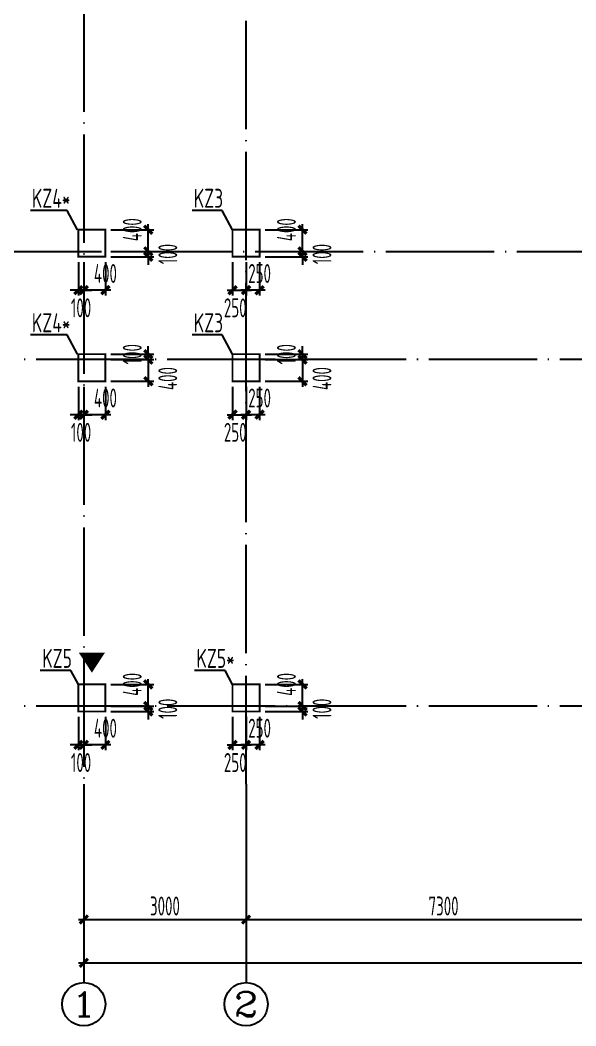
# Model space of a CAD drawing. Extents: x -472319 to -112444, y -516749 to -5704.
# Drawn here: x -418415 to -408142, y -297311 to -278731 of the extents above; entities that cross this region are included whole.
import ezdxf
from ezdxf.enums import TextEntityAlignment as Align

# ---------------------------------------------------------------- set-up
doc = ezdxf.new("R2010")
doc.units = 0
doc.header["$LTSCALE"] = 100
doc.header["$MEASUREMENT"] = 0
doc.linetypes.add('CENTER', pattern=[2, 1.25, -0.25, 0.25, -0.25])
doc.linetypes.add('DOTE', pattern=[2.42, 2, -0.2, 0.02, -0.2])
for name, color, linetype in [('AXIS', 3, 'Continuous'), ('AXIS_TEXT', 7, 'Continuous'), ('DOTE', 1, 'CENTER'), ('TEXT', 7, 'Continuous'), ('填充', 8, 'Continuous'), ('审核修改', 6, 'Continuous'), ('柱', 2, 'Continuous')]:
    doc.layers.add(name, color=color, linetype=linetype)
doc.styles.add('_TCH_AXIS', font='COMPLEX', dxfattribs={"bigfont": 'GBCBIG'})
doc.styles.add('COMPLEX', font='COMPLEX')
doc.styles.add('HZ', font='tssdeng.shx', dxfattribs={"width": 0.6, "height": 350, "bigfont": 'a.shx'})
doc.styles.add('TSSD_Dimension', font='Tssdeng.shx', dxfattribs={"width": 0.7, "bigfont": 'hztxt.shx'})
doc.dimstyles.new('DIMN', dxfattribs={"dimtxt": 350, "dimasz": 150, "dimexe": 100, "dimexo": 100, "dimgap": 75, "dimtad": 1, "dimdec": 0, "dimzin": 0, "dimdsep": 46, "dimtxsty": 'HZ', "dimblk": 'ARCHTICK', "dimcen": 0.09, "dimdle": 100, "dimclrd": 3, "dimclre": 3, "dimclrt": 7, "dimazin": 2, "dimtfac": 1, "dimtdec": 0, "dimtmove": 2, "dimatfit": 3, "dimldrblk": 'ARCHTICK', "dimfxl": 1, "dimtolj": 1, "dimtzin": 0, "dimarcsym": 0})

# ---------------------------------------------------------------- blocks, each defined once
blk = doc.blocks.new('_ArchTick')
at = {"color": 0, "linetype": 'ByBlock', "const_width": 0.4}
blk.add_lwpolyline([(-0.5, -0.5), (0.5, 0.5)], dxfattribs=at)
blk = doc.blocks.new('*D363')
at = {"layer": 'AXIS', "color": 3, "lineweight": -2, "transparency": 16777216}
for p, q in [((-417238, -292947), (-417238, -295447)), ((-414238, -292947), (-414238, -295447)), ((-417338, -295347), (-414138, -295347))]:
    blk.add_line(p, q, dxfattribs=at)
at = {"layer": 'Defpoints', "color": 0, "transparency": 16777216}
for p in [(-417238, -292847), (-414238, -292847), (-414238, -295347)]:
    blk.add_point(p, dxfattribs=at)
at = {"layer": 'AXIS', "color": 3, "lineweight": -2, "transparency": 16777216, "xscale": 150, "yscale": 150, "zscale": 150, "rotation": 180}
blk.add_blockref('_ArchTick', (-417238, -295347), dxfattribs=at)
at = {"layer": 'AXIS', "color": 3, "lineweight": -2, "transparency": 16777216, "xscale": 150, "yscale": 150, "zscale": 150}
blk.add_blockref('_ArchTick', (-414238, -295347), dxfattribs=at)
at = {"layer": 'AXIS', "color": 7, "transparency": 16777216, "insert": (-415738, -295097), "char_height": 350, "attachment_point": 5, "style": 'HZ'}
blk.add_mtext('\\A1;3000', dxfattribs=at)
blk = doc.blocks.new('*D364')
at = {"layer": 'AXIS', "color": 3, "lineweight": -2, "transparency": 16777216}
for p, q in [((-414238, -292947), (-414238, -295447)), ((-406938, -292947), (-406938, -295447)), ((-414338, -295347), (-406838, -295347))]:
    blk.add_line(p, q, dxfattribs=at)
at = {"layer": 'Defpoints', "color": 0, "transparency": 16777216}
for p in [(-414238, -292847), (-406938, -292847), (-406938, -295347)]:
    blk.add_point(p, dxfattribs=at)
at = {"layer": 'AXIS', "color": 3, "lineweight": -2, "transparency": 16777216, "xscale": 150, "yscale": 150, "zscale": 150, "rotation": 180}
blk.add_blockref('_ArchTick', (-414238, -295347), dxfattribs=at)
at = {"layer": 'AXIS', "color": 3, "lineweight": -2, "transparency": 16777216, "xscale": 150, "yscale": 150, "zscale": 150}
blk.add_blockref('_ArchTick', (-406938, -295347), dxfattribs=at)
at = {"layer": 'AXIS', "color": 7, "transparency": 16777216, "insert": (-410588, -295097), "char_height": 350, "attachment_point": 5, "style": 'HZ'}
blk.add_mtext('\\A1;7300', dxfattribs=at)
blk = doc.blocks.new('*D372')
at = {"layer": 'AXIS', "color": 3, "lineweight": -2, "transparency": 16777216}
for p, q in [((-417238, -292947), (-417238, -296247)), ((-357438, -292947), (-357438, -296247)), ((-417338, -296147), (-357338, -296147))]:
    blk.add_line(p, q, dxfattribs=at)
at = {"layer": 'Defpoints', "color": 0, "transparency": 16777216}
for p in [(-417238, -292847), (-357438, -292847), (-357438, -296147)]:
    blk.add_point(p, dxfattribs=at)
at = {"layer": 'AXIS', "color": 3, "lineweight": -2, "transparency": 16777216, "xscale": 150, "yscale": 150, "zscale": 150, "rotation": 180}
blk.add_blockref('_ArchTick', (-417238, -296147), dxfattribs=at)
at = {"layer": 'AXIS', "color": 3, "lineweight": -2, "transparency": 16777216, "xscale": 150, "yscale": 150, "zscale": 150}
blk.add_blockref('_ArchTick', (-357438, -296147), dxfattribs=at)
at = {"layer": 'AXIS', "color": 7, "transparency": 16777216, "insert": (-387338, -295897), "char_height": 350, "attachment_point": 5, "style": 'HZ'}
blk.add_mtext('\\A1;59800', dxfattribs=at)
blk = doc.blocks.new('_AXISO')
blk.add_circle((0, 0), 0.5)
at = {"layer": 'AXIS_TEXT', "style": 'COMPLEX', "width": 1.041667}
blk.add_attdef('A', text='', height=0.56, dxfattribs=at).set_placement((-0.25, -0.28), (0.25, -0.28), align=Align.FIT)
blk = doc.blocks.new('*D374')
at = {"layer": 'Defpoints', "color": 0, "transparency": 16777216}
for p in [(-416838, -291403), (-416838, -291503), (-416045, -291503)]:
    blk.add_point(p, dxfattribs=at)
at = {"layer": '填充', "color": 3, "lineweight": -2, "transparency": 16777216}
for p, q in [((-416045, -291403), (-416045, -291253)), ((-416738, -291403), (-415945, -291403)), ((-416738, -291503), (-415945, -291503)), ((-416045, -291403), (-416045, -291503)), ((-416045, -291503), (-416045, -291653))]:
    blk.add_line(p, q, dxfattribs=at)
at = {"layer": '填充', "color": 3, "lineweight": -2, "transparency": 16777216, "xscale": 150, "yscale": 150, "zscale": 150}
for p, rotation in [((-416045, -291403), 270), ((-416045, -291503), 90)]:
    blk.add_blockref('_ArchTick', p, dxfattribs=dict(at, rotation=rotation))
at = {"layer": '填充', "color": 7, "transparency": 16777216, "insert": (-415685, -291453), "char_height": 350, "attachment_point": 5, "rotation": 90, "style": 'HZ'}
blk.add_mtext('\\A1;100', dxfattribs=at)
blk = doc.blocks.new('*D375')
at = {"layer": 'Defpoints', "color": 0, "transparency": 16777216}
for p in [(-416838, -291003), (-416045, -291003), (-416838, -291403)]:
    blk.add_point(p, dxfattribs=at)
at = {"layer": '填充', "color": 3, "lineweight": -2, "transparency": 16777216}
for p, q in [((-416045, -291503), (-416045, -290903)), ((-416738, -291003), (-415945, -291003)), ((-416738, -291403), (-415945, -291403))]:
    blk.add_line(p, q, dxfattribs=at)
at = {"layer": '填充', "color": 3, "lineweight": -2, "transparency": 16777216, "xscale": 150, "yscale": 150, "zscale": 150}
for p, rotation in [((-416045, -291003), 90), ((-416045, -291403), 270)]:
    blk.add_blockref('_ArchTick', p, dxfattribs=dict(at, rotation=rotation))
at = {"layer": '填充', "color": 7, "transparency": 16777216, "insert": (-416342, -291003), "char_height": 350, "attachment_point": 5, "rotation": 90, "style": 'HZ'}
blk.add_mtext('\\A1;400', dxfattribs=at)
blk = doc.blocks.new('*D376')
at = {"layer": 'Defpoints', "color": 0, "transparency": 16777216}
for p in [(-417338, -291503), (-417238, -291503), (-417238, -292120)]:
    blk.add_point(p, dxfattribs=at)
at = {"layer": '填充', "color": 3, "lineweight": -2, "transparency": 16777216}
for p, q in [((-417338, -291603), (-417338, -292220)), ((-417238, -291603), (-417238, -292220)), ((-417338, -292120), (-417488, -292120)), ((-417338, -292120), (-417238, -292120)), ((-417238, -292120), (-417088, -292120))]:
    blk.add_line(p, q, dxfattribs=at)
at = {"layer": '填充', "color": 3, "lineweight": -2, "transparency": 16777216, "xscale": 150, "yscale": 150, "zscale": 150}
blk.add_blockref('_ArchTick', (-417338, -292120), dxfattribs=at)
at = {"layer": '填充', "color": 3, "lineweight": -2, "transparency": 16777216, "xscale": 150, "yscale": 150, "zscale": 150, "rotation": 180}
blk.add_blockref('_ArchTick', (-417238, -292120), dxfattribs=at)
at = {"layer": '填充', "color": 7, "transparency": 16777216, "insert": (-417288, -292446), "char_height": 350, "attachment_point": 5, "style": 'HZ'}
blk.add_mtext('\\A1;100', dxfattribs=at)
blk = doc.blocks.new('*D377')
at = {"layer": 'Defpoints', "color": 0, "transparency": 16777216}
for p in [(-417238, -291503), (-416838, -291503), (-417238, -292120)]:
    blk.add_point(p, dxfattribs=at)
at = {"layer": '填充', "color": 3, "lineweight": -2, "transparency": 16777216}
for p, q in [((-417238, -291603), (-417238, -292220)), ((-416838, -291603), (-416838, -292220)), ((-416738, -292120), (-417338, -292120))]:
    blk.add_line(p, q, dxfattribs=at)
at = {"layer": '填充', "color": 3, "lineweight": -2, "transparency": 16777216, "xscale": 150, "yscale": 150, "zscale": 150, "rotation": 180}
blk.add_blockref('_ArchTick', (-417238, -292120), dxfattribs=at)
at = {"layer": '填充', "color": 3, "lineweight": -2, "transparency": 16777216, "xscale": 150, "yscale": 150, "zscale": 150}
blk.add_blockref('_ArchTick', (-416838, -292120), dxfattribs=at)
at = {"layer": '填充', "color": 7, "transparency": 16777216, "insert": (-416838, -291812), "char_height": 350, "attachment_point": 5, "style": 'HZ'}
blk.add_mtext('\\A1;400', dxfattribs=at)
blk = doc.blocks.new('*D378')
at = {"layer": 'Defpoints', "color": 0, "transparency": 16777216}
for p in [(-413988, -291403), (-413988, -291503), (-413195, -291503)]:
    blk.add_point(p, dxfattribs=at)
at = {"layer": '填充', "color": 3, "lineweight": -2, "transparency": 16777216}
for p, q in [((-413195, -291403), (-413195, -291253)), ((-413888, -291403), (-413095, -291403)), ((-413888, -291503), (-413095, -291503)), ((-413195, -291403), (-413195, -291503)), ((-413195, -291503), (-413195, -291653))]:
    blk.add_line(p, q, dxfattribs=at)
at = {"layer": '填充', "color": 3, "lineweight": -2, "transparency": 16777216, "xscale": 150, "yscale": 150, "zscale": 150}
for p, rotation in [((-413195, -291403), 270), ((-413195, -291503), 90)]:
    blk.add_blockref('_ArchTick', p, dxfattribs=dict(at, rotation=rotation))
at = {"layer": '填充', "color": 7, "transparency": 16777216, "insert": (-412835, -291453), "char_height": 350, "attachment_point": 5, "rotation": 90, "style": 'HZ'}
blk.add_mtext('\\A1;100', dxfattribs=at)
blk = doc.blocks.new('*D379')
at = {"layer": 'Defpoints', "color": 0, "transparency": 16777216}
for p in [(-413988, -291003), (-413195, -291003), (-413988, -291403)]:
    blk.add_point(p, dxfattribs=at)
at = {"layer": '填充', "color": 3, "lineweight": -2, "transparency": 16777216}
for p, q in [((-413195, -291503), (-413195, -290903)), ((-413888, -291003), (-413095, -291003)), ((-413888, -291403), (-413095, -291403))]:
    blk.add_line(p, q, dxfattribs=at)
at = {"layer": '填充', "color": 3, "lineweight": -2, "transparency": 16777216, "xscale": 150, "yscale": 150, "zscale": 150}
for p, rotation in [((-413195, -291003), 90), ((-413195, -291403), 270)]:
    blk.add_blockref('_ArchTick', p, dxfattribs=dict(at, rotation=rotation))
at = {"layer": '填充', "color": 7, "transparency": 16777216, "insert": (-413492, -291003), "char_height": 350, "attachment_point": 5, "rotation": 90, "style": 'HZ'}
blk.add_mtext('\\A1;400', dxfattribs=at)
blk = doc.blocks.new('*D380')
at = {"layer": 'Defpoints', "color": 0, "transparency": 16777216}
for p in [(-414488, -291503), (-414238, -291503), (-414238, -292120)]:
    blk.add_point(p, dxfattribs=at)
at = {"layer": '填充', "color": 3, "lineweight": -2, "transparency": 16777216}
for p, q in [((-414488, -291603), (-414488, -292220)), ((-414238, -291603), (-414238, -292220)), ((-414588, -292120), (-414138, -292120))]:
    blk.add_line(p, q, dxfattribs=at)
at = {"layer": '填充', "color": 3, "lineweight": -2, "transparency": 16777216, "xscale": 150, "yscale": 150, "zscale": 150, "rotation": 180}
blk.add_blockref('_ArchTick', (-414488, -292120), dxfattribs=at)
at = {"layer": '填充', "color": 3, "lineweight": -2, "transparency": 16777216, "xscale": 150, "yscale": 150, "zscale": 150}
blk.add_blockref('_ArchTick', (-414238, -292120), dxfattribs=at)
at = {"layer": '填充', "color": 7, "transparency": 16777216, "insert": (-414438, -292446), "char_height": 350, "attachment_point": 5, "style": 'HZ'}
blk.add_mtext('\\A1;250', dxfattribs=at)
blk = doc.blocks.new('*D381')
at = {"layer": 'Defpoints', "color": 0, "transparency": 16777216}
for p in [(-414238, -291503), (-413988, -291503), (-414238, -292120)]:
    blk.add_point(p, dxfattribs=at)
at = {"layer": '填充', "color": 3, "lineweight": -2, "transparency": 16777216}
for p, q in [((-414238, -291603), (-414238, -292220)), ((-413988, -291603), (-413988, -292220)), ((-413888, -292120), (-414338, -292120))]:
    blk.add_line(p, q, dxfattribs=at)
at = {"layer": '填充', "color": 3, "lineweight": -2, "transparency": 16777216, "xscale": 150, "yscale": 150, "zscale": 150, "rotation": 180}
blk.add_blockref('_ArchTick', (-414238, -292120), dxfattribs=at)
at = {"layer": '填充', "color": 3, "lineweight": -2, "transparency": 16777216, "xscale": 150, "yscale": 150, "zscale": 150}
blk.add_blockref('_ArchTick', (-413988, -292120), dxfattribs=at)
at = {"layer": '填充', "color": 7, "transparency": 16777216, "insert": (-413988, -291812), "char_height": 350, "attachment_point": 5, "style": 'HZ'}
blk.add_mtext('\\A1;250', dxfattribs=at)
blk = doc.blocks.new('*D414')
at = {"layer": 'Defpoints', "color": 0, "transparency": 16777216}
for p in [(-416838, -283003), (-416838, -283103), (-416045, -283103)]:
    blk.add_point(p, dxfattribs=at)
at = {"layer": '填充', "color": 3, "lineweight": -2, "transparency": 16777216}
for p, q in [((-416045, -283003), (-416045, -282853)), ((-416738, -283003), (-415945, -283003)), ((-416738, -283103), (-415945, -283103)), ((-416045, -283003), (-416045, -283103)), ((-416045, -283103), (-416045, -283253))]:
    blk.add_line(p, q, dxfattribs=at)
at = {"layer": '填充', "color": 3, "lineweight": -2, "transparency": 16777216, "xscale": 150, "yscale": 150, "zscale": 150}
for p, rotation in [((-416045, -283003), 270), ((-416045, -283103), 90)]:
    blk.add_blockref('_ArchTick', p, dxfattribs=dict(at, rotation=rotation))
at = {"layer": '填充', "color": 7, "transparency": 16777216, "insert": (-415685, -283053), "char_height": 350, "attachment_point": 5, "rotation": 90, "style": 'HZ'}
blk.add_mtext('\\A1;100', dxfattribs=at)
blk = doc.blocks.new('*D415')
at = {"layer": 'Defpoints', "color": 0, "transparency": 16777216}
for p in [(-416838, -282603), (-416045, -282603), (-416838, -283003)]:
    blk.add_point(p, dxfattribs=at)
at = {"layer": '填充', "color": 3, "lineweight": -2, "transparency": 16777216}
for p, q in [((-416045, -283103), (-416045, -282503)), ((-416738, -282603), (-415945, -282603)), ((-416738, -283003), (-415945, -283003))]:
    blk.add_line(p, q, dxfattribs=at)
at = {"layer": '填充', "color": 3, "lineweight": -2, "transparency": 16777216, "xscale": 150, "yscale": 150, "zscale": 150}
for p, rotation in [((-416045, -282603), 90), ((-416045, -283003), 270)]:
    blk.add_blockref('_ArchTick', p, dxfattribs=dict(at, rotation=rotation))
at = {"layer": '填充', "color": 7, "transparency": 16777216, "insert": (-416342, -282603), "char_height": 350, "attachment_point": 5, "rotation": 90, "style": 'HZ'}
blk.add_mtext('\\A1;400', dxfattribs=at)
blk = doc.blocks.new('*D416')
at = {"layer": 'Defpoints', "color": 0, "transparency": 16777216}
for p in [(-417338, -283103), (-417238, -283103), (-417238, -283720)]:
    blk.add_point(p, dxfattribs=at)
at = {"layer": '填充', "color": 3, "lineweight": -2, "transparency": 16777216}
for p, q in [((-417338, -283203), (-417338, -283820)), ((-417238, -283203), (-417238, -283820)), ((-417338, -283720), (-417488, -283720)), ((-417338, -283720), (-417238, -283720)), ((-417238, -283720), (-417088, -283720))]:
    blk.add_line(p, q, dxfattribs=at)
at = {"layer": '填充', "color": 3, "lineweight": -2, "transparency": 16777216, "xscale": 150, "yscale": 150, "zscale": 150}
blk.add_blockref('_ArchTick', (-417338, -283720), dxfattribs=at)
at = {"layer": '填充', "color": 3, "lineweight": -2, "transparency": 16777216, "xscale": 150, "yscale": 150, "zscale": 150, "rotation": 180}
blk.add_blockref('_ArchTick', (-417238, -283720), dxfattribs=at)
at = {"layer": '填充', "color": 7, "transparency": 16777216, "insert": (-417288, -284046), "char_height": 350, "attachment_point": 5, "style": 'HZ'}
blk.add_mtext('\\A1;100', dxfattribs=at)
blk = doc.blocks.new('*D417')
at = {"layer": 'Defpoints', "color": 0, "transparency": 16777216}
for p in [(-417238, -283103), (-416838, -283103), (-417238, -283720)]:
    blk.add_point(p, dxfattribs=at)
at = {"layer": '填充', "color": 3, "lineweight": -2, "transparency": 16777216}
for p, q in [((-417238, -283203), (-417238, -283820)), ((-416838, -283203), (-416838, -283820)), ((-416738, -283720), (-417338, -283720))]:
    blk.add_line(p, q, dxfattribs=at)
at = {"layer": '填充', "color": 3, "lineweight": -2, "transparency": 16777216, "xscale": 150, "yscale": 150, "zscale": 150, "rotation": 180}
blk.add_blockref('_ArchTick', (-417238, -283720), dxfattribs=at)
at = {"layer": '填充', "color": 3, "lineweight": -2, "transparency": 16777216, "xscale": 150, "yscale": 150, "zscale": 150}
blk.add_blockref('_ArchTick', (-416838, -283720), dxfattribs=at)
at = {"layer": '填充', "color": 7, "transparency": 16777216, "insert": (-416838, -283412), "char_height": 350, "attachment_point": 5, "style": 'HZ'}
blk.add_mtext('\\A1;400', dxfattribs=at)
blk = doc.blocks.new('*D418')
at = {"layer": 'Defpoints', "color": 0, "transparency": 16777216}
for p in [(-416838, -285003), (-416838, -285403), (-416045, -285403)]:
    blk.add_point(p, dxfattribs=at)
at = {"layer": '填充', "color": 3, "lineweight": -2, "transparency": 16777216}
for p, q in [((-416738, -285003), (-415945, -285003)), ((-416045, -284903), (-416045, -285503)), ((-416738, -285403), (-415945, -285403))]:
    blk.add_line(p, q, dxfattribs=at)
at = {"layer": '填充', "color": 3, "lineweight": -2, "transparency": 16777216, "xscale": 150, "yscale": 150, "zscale": 150}
for p, rotation in [((-416045, -285003), 90), ((-416045, -285403), 270)]:
    blk.add_blockref('_ArchTick', p, dxfattribs=dict(at, rotation=rotation))
at = {"layer": '填充', "color": 7, "transparency": 16777216, "insert": (-415685, -285353), "char_height": 350, "attachment_point": 5, "rotation": 90, "style": 'HZ'}
blk.add_mtext('\\A1;400', dxfattribs=at)
blk = doc.blocks.new('*D419')
at = {"layer": 'Defpoints', "color": 0, "transparency": 16777216}
for p in [(-416838, -284903), (-416838, -285003), (-416045, -284903)]:
    blk.add_point(p, dxfattribs=at)
at = {"layer": '填充', "color": 3, "lineweight": -2, "transparency": 16777216}
for p, q in [((-416045, -284903), (-416045, -284753)), ((-416738, -284903), (-415945, -284903)), ((-416738, -285003), (-415945, -285003)), ((-416045, -285003), (-416045, -284903)), ((-416045, -285003), (-416045, -285153))]:
    blk.add_line(p, q, dxfattribs=at)
at = {"layer": '填充', "color": 3, "lineweight": -2, "transparency": 16777216, "xscale": 150, "yscale": 150, "zscale": 150}
for p, rotation in [((-416045, -284903), 270), ((-416045, -285003), 90)]:
    blk.add_blockref('_ArchTick', p, dxfattribs=dict(at, rotation=rotation))
at = {"layer": '填充', "color": 7, "transparency": 16777216, "insert": (-416342, -284903), "char_height": 350, "attachment_point": 5, "rotation": 90, "style": 'HZ'}
blk.add_mtext('\\A1;100', dxfattribs=at)
blk = doc.blocks.new('*D420')
at = {"layer": 'Defpoints', "color": 0, "transparency": 16777216}
for p in [(-417338, -285403), (-417238, -285403), (-417238, -286020)]:
    blk.add_point(p, dxfattribs=at)
at = {"layer": '填充', "color": 3, "lineweight": -2, "transparency": 16777216}
for p, q in [((-417338, -285503), (-417338, -286120)), ((-417238, -285503), (-417238, -286120)), ((-417338, -286020), (-417488, -286020)), ((-417338, -286020), (-417238, -286020)), ((-417238, -286020), (-417088, -286020))]:
    blk.add_line(p, q, dxfattribs=at)
at = {"layer": '填充', "color": 3, "lineweight": -2, "transparency": 16777216, "xscale": 150, "yscale": 150, "zscale": 150}
blk.add_blockref('_ArchTick', (-417338, -286020), dxfattribs=at)
at = {"layer": '填充', "color": 3, "lineweight": -2, "transparency": 16777216, "xscale": 150, "yscale": 150, "zscale": 150, "rotation": 180}
blk.add_blockref('_ArchTick', (-417238, -286020), dxfattribs=at)
at = {"layer": '填充', "color": 7, "transparency": 16777216, "insert": (-417288, -286346), "char_height": 350, "attachment_point": 5, "style": 'HZ'}
blk.add_mtext('\\A1;100', dxfattribs=at)
blk = doc.blocks.new('*D421')
at = {"layer": 'Defpoints', "color": 0, "transparency": 16777216}
for p in [(-417238, -285403), (-416838, -285403), (-417238, -286020)]:
    blk.add_point(p, dxfattribs=at)
at = {"layer": '填充', "color": 3, "lineweight": -2, "transparency": 16777216}
for p, q in [((-417238, -285503), (-417238, -286120)), ((-416838, -285503), (-416838, -286120)), ((-416738, -286020), (-417338, -286020))]:
    blk.add_line(p, q, dxfattribs=at)
at = {"layer": '填充', "color": 3, "lineweight": -2, "transparency": 16777216, "xscale": 150, "yscale": 150, "zscale": 150, "rotation": 180}
blk.add_blockref('_ArchTick', (-417238, -286020), dxfattribs=at)
at = {"layer": '填充', "color": 3, "lineweight": -2, "transparency": 16777216, "xscale": 150, "yscale": 150, "zscale": 150}
blk.add_blockref('_ArchTick', (-416838, -286020), dxfattribs=at)
at = {"layer": '填充', "color": 7, "transparency": 16777216, "insert": (-416838, -285712), "char_height": 350, "attachment_point": 5, "style": 'HZ'}
blk.add_mtext('\\A1;400', dxfattribs=at)
blk = doc.blocks.new('*D422')
at = {"layer": 'Defpoints', "color": 0, "transparency": 16777216}
for p in [(-413988, -285003), (-413988, -285403), (-413195, -285403)]:
    blk.add_point(p, dxfattribs=at)
at = {"layer": '填充', "color": 3, "lineweight": -2, "transparency": 16777216}
for p, q in [((-413888, -285003), (-413095, -285003)), ((-413195, -284903), (-413195, -285503)), ((-413888, -285403), (-413095, -285403))]:
    blk.add_line(p, q, dxfattribs=at)
at = {"layer": '填充', "color": 3, "lineweight": -2, "transparency": 16777216, "xscale": 150, "yscale": 150, "zscale": 150}
for p, rotation in [((-413195, -285003), 90), ((-413195, -285403), 270)]:
    blk.add_blockref('_ArchTick', p, dxfattribs=dict(at, rotation=rotation))
at = {"layer": '填充', "color": 7, "transparency": 16777216, "insert": (-412835, -285353), "char_height": 350, "attachment_point": 5, "rotation": 90, "style": 'HZ'}
blk.add_mtext('\\A1;400', dxfattribs=at)
blk = doc.blocks.new('*D423')
at = {"layer": 'Defpoints', "color": 0, "transparency": 16777216}
for p in [(-413988, -284903), (-413988, -285003), (-413195, -284903)]:
    blk.add_point(p, dxfattribs=at)
at = {"layer": '填充', "color": 3, "lineweight": -2, "transparency": 16777216}
for p, q in [((-413195, -284903), (-413195, -284753)), ((-413888, -284903), (-413095, -284903)), ((-413888, -285003), (-413095, -285003)), ((-413195, -285003), (-413195, -284903)), ((-413195, -285003), (-413195, -285153))]:
    blk.add_line(p, q, dxfattribs=at)
at = {"layer": '填充', "color": 3, "lineweight": -2, "transparency": 16777216, "xscale": 150, "yscale": 150, "zscale": 150}
for p, rotation in [((-413195, -284903), 270), ((-413195, -285003), 90)]:
    blk.add_blockref('_ArchTick', p, dxfattribs=dict(at, rotation=rotation))
at = {"layer": '填充', "color": 7, "transparency": 16777216, "insert": (-413492, -284903), "char_height": 350, "attachment_point": 5, "rotation": 90, "style": 'HZ'}
blk.add_mtext('\\A1;100', dxfattribs=at)
blk = doc.blocks.new('*D424')
at = {"layer": 'Defpoints', "color": 0, "transparency": 16777216}
for p in [(-414488, -285403), (-414238, -285403), (-414238, -286020)]:
    blk.add_point(p, dxfattribs=at)
at = {"layer": '填充', "color": 3, "lineweight": -2, "transparency": 16777216}
for p, q in [((-414488, -285503), (-414488, -286120)), ((-414238, -285503), (-414238, -286120)), ((-414588, -286020), (-414138, -286020))]:
    blk.add_line(p, q, dxfattribs=at)
at = {"layer": '填充', "color": 3, "lineweight": -2, "transparency": 16777216, "xscale": 150, "yscale": 150, "zscale": 150, "rotation": 180}
blk.add_blockref('_ArchTick', (-414488, -286020), dxfattribs=at)
at = {"layer": '填充', "color": 3, "lineweight": -2, "transparency": 16777216, "xscale": 150, "yscale": 150, "zscale": 150}
blk.add_blockref('_ArchTick', (-414238, -286020), dxfattribs=at)
at = {"layer": '填充', "color": 7, "transparency": 16777216, "insert": (-414438, -286346), "char_height": 350, "attachment_point": 5, "style": 'HZ'}
blk.add_mtext('\\A1;250', dxfattribs=at)
blk = doc.blocks.new('*D425')
at = {"layer": 'Defpoints', "color": 0, "transparency": 16777216}
for p in [(-414238, -285403), (-413988, -285403), (-414238, -286020)]:
    blk.add_point(p, dxfattribs=at)
at = {"layer": '填充', "color": 3, "lineweight": -2, "transparency": 16777216}
for p, q in [((-414238, -285503), (-414238, -286120)), ((-413988, -285503), (-413988, -286120)), ((-413888, -286020), (-414338, -286020))]:
    blk.add_line(p, q, dxfattribs=at)
at = {"layer": '填充', "color": 3, "lineweight": -2, "transparency": 16777216, "xscale": 150, "yscale": 150, "zscale": 150, "rotation": 180}
blk.add_blockref('_ArchTick', (-414238, -286020), dxfattribs=at)
at = {"layer": '填充', "color": 3, "lineweight": -2, "transparency": 16777216, "xscale": 150, "yscale": 150, "zscale": 150}
blk.add_blockref('_ArchTick', (-413988, -286020), dxfattribs=at)
at = {"layer": '填充', "color": 7, "transparency": 16777216, "insert": (-413988, -285712), "char_height": 350, "attachment_point": 5, "style": 'HZ'}
blk.add_mtext('\\A1;250', dxfattribs=at)
blk = doc.blocks.new('*D426')
at = {"layer": 'Defpoints', "color": 0, "transparency": 16777216}
for p in [(-413988, -283003), (-413988, -283103), (-413195, -283103)]:
    blk.add_point(p, dxfattribs=at)
at = {"layer": '填充', "color": 3, "lineweight": -2, "transparency": 16777216}
for p, q in [((-413195, -283003), (-413195, -282853)), ((-413888, -283003), (-413095, -283003)), ((-413888, -283103), (-413095, -283103)), ((-413195, -283003), (-413195, -283103)), ((-413195, -283103), (-413195, -283253))]:
    blk.add_line(p, q, dxfattribs=at)
at = {"layer": '填充', "color": 3, "lineweight": -2, "transparency": 16777216, "xscale": 150, "yscale": 150, "zscale": 150}
for p, rotation in [((-413195, -283003), 270), ((-413195, -283103), 90)]:
    blk.add_blockref('_ArchTick', p, dxfattribs=dict(at, rotation=rotation))
at = {"layer": '填充', "color": 7, "transparency": 16777216, "insert": (-412835, -283053), "char_height": 350, "attachment_point": 5, "rotation": 90, "style": 'HZ'}
blk.add_mtext('\\A1;100', dxfattribs=at)
blk = doc.blocks.new('*D427')
at = {"layer": 'Defpoints', "color": 0, "transparency": 16777216}
for p in [(-413988, -282603), (-413195, -282603), (-413988, -283003)]:
    blk.add_point(p, dxfattribs=at)
at = {"layer": '填充', "color": 3, "lineweight": -2, "transparency": 16777216}
for p, q in [((-413195, -283103), (-413195, -282503)), ((-413888, -282603), (-413095, -282603)), ((-413888, -283003), (-413095, -283003))]:
    blk.add_line(p, q, dxfattribs=at)
at = {"layer": '填充', "color": 3, "lineweight": -2, "transparency": 16777216, "xscale": 150, "yscale": 150, "zscale": 150}
for p, rotation in [((-413195, -282603), 90), ((-413195, -283003), 270)]:
    blk.add_blockref('_ArchTick', p, dxfattribs=dict(at, rotation=rotation))
at = {"layer": '填充', "color": 7, "transparency": 16777216, "insert": (-413492, -282603), "char_height": 350, "attachment_point": 5, "rotation": 90, "style": 'HZ'}
blk.add_mtext('\\A1;400', dxfattribs=at)
blk = doc.blocks.new('*D428')
at = {"layer": 'Defpoints', "color": 0, "transparency": 16777216}
for p in [(-414488, -283103), (-414238, -283103), (-414238, -283720)]:
    blk.add_point(p, dxfattribs=at)
at = {"layer": '填充', "color": 3, "lineweight": -2, "transparency": 16777216}
for p, q in [((-414488, -283203), (-414488, -283820)), ((-414238, -283203), (-414238, -283820)), ((-414588, -283720), (-414138, -283720))]:
    blk.add_line(p, q, dxfattribs=at)
at = {"layer": '填充', "color": 3, "lineweight": -2, "transparency": 16777216, "xscale": 150, "yscale": 150, "zscale": 150, "rotation": 180}
blk.add_blockref('_ArchTick', (-414488, -283720), dxfattribs=at)
at = {"layer": '填充', "color": 3, "lineweight": -2, "transparency": 16777216, "xscale": 150, "yscale": 150, "zscale": 150}
blk.add_blockref('_ArchTick', (-414238, -283720), dxfattribs=at)
at = {"layer": '填充', "color": 7, "transparency": 16777216, "insert": (-414438, -284046), "char_height": 350, "attachment_point": 5, "style": 'HZ'}
blk.add_mtext('\\A1;250', dxfattribs=at)
blk = doc.blocks.new('*D429')
at = {"layer": 'Defpoints', "color": 0, "transparency": 16777216}
for p in [(-414238, -283103), (-413988, -283103), (-414238, -283720)]:
    blk.add_point(p, dxfattribs=at)
at = {"layer": '填充', "color": 3, "lineweight": -2, "transparency": 16777216}
for p, q in [((-414238, -283203), (-414238, -283820)), ((-413988, -283203), (-413988, -283820)), ((-413888, -283720), (-414338, -283720))]:
    blk.add_line(p, q, dxfattribs=at)
at = {"layer": '填充', "color": 3, "lineweight": -2, "transparency": 16777216, "xscale": 150, "yscale": 150, "zscale": 150, "rotation": 180}
blk.add_blockref('_ArchTick', (-414238, -283720), dxfattribs=at)
at = {"layer": '填充', "color": 3, "lineweight": -2, "transparency": 16777216, "xscale": 150, "yscale": 150, "zscale": 150}
blk.add_blockref('_ArchTick', (-413988, -283720), dxfattribs=at)
at = {"layer": '填充', "color": 7, "transparency": 16777216, "insert": (-413988, -283412), "char_height": 350, "attachment_point": 5, "style": 'HZ'}
blk.add_mtext('\\A1;250', dxfattribs=at)

msp = doc.modelspace()

# ---------------------------------------------------------------- linework, layer by layer
msp.add_lwpolyline([(-417088.328, -290418.89, 480, 0, 0), (-417088.328, -290786.09, 0, 0, 0), (-417088.328, -290786.09, 0, 0, 0)], format="xyseb")
at = {"layer": 'AXIS'}
for p, q in [((-417238.328, -292846.782), (-417238.328, -296511.078)), ((-414238.328, -292846.782), (-414238.328, -296511.078))]:
    msp.add_line(p, q, dxfattribs=at)
at = {"layer": 'DOTE', "linetype": 'DOTE', "ltscale": 10}
for p, q in [((-417238.328, -273583.242), (-417238.328, -292846.782)), ((-414238.328, -292846.782), (-414238.328, -273583.242)), ((-418912.147, -283002.89), (-355619.518, -283002.89)), ((-355619.518, -285002.89), (-418912.147, -285002.89)), ((-355619.518, -291402.89), (-418912.147, -291402.89))]:
    msp.add_line(p, q, dxfattribs=at)
at = {"layer": 'TEXT'}
for p, q in [((-417545.157, -282245.98), (-418225.112, -282245.98)), ((-417351.657, -282602.89), (-417545.157, -282245.98)), ((-414681.828, -282245.98), (-415232.283, -282245.98)), ((-414488.328, -282602.89), (-414681.828, -282245.98)), ((-417545.157, -284545.98), (-418225.112, -284545.98)), ((-417351.657, -284902.89), (-417545.157, -284545.98)), ((-414681.828, -284545.98), (-415232.283, -284545.98)), ((-414488.328, -284902.89), (-414681.828, -284545.98)), ((-417476.828, -290744.98), (-418041.283, -290744.98)), ((-417338.328, -291002.89), (-417476.828, -290744.98)), ((-414626.828, -290744.98), (-415191.283, -290744.98)), ((-414488.328, -291002.89), (-414626.828, -290744.98))]:
    msp.add_line(p, q, dxfattribs=at)
at = {"layer": '柱', "const_width": 35}
for points in [[(-417338.328, -282602.89), (-416838.328, -282602.89), (-416838.328, -283102.89), (-417338.328, -283102.89)], [(-414488.328, -282602.89), (-413988.328, -282602.89), (-413988.328, -283102.89), (-414488.328, -283102.89)], [(-417338.328, -285402.89), (-416838.328, -285402.89), (-416838.328, -284902.89), (-417338.328, -284902.89)], [(-414488.328, -285402.89), (-413988.328, -285402.89), (-413988.328, -284902.89), (-414488.328, -284902.89)], [(-417338.328, -291502.89), (-416838.328, -291502.89), (-416838.328, -291002.89), (-417338.328, -291002.89)], [(-414488.328, -291502.89), (-413988.328, -291502.89), (-413988.328, -291002.89), (-414488.328, -291002.89)]]:
    msp.add_lwpolyline(points, close=True, dxfattribs=at)

# ---------------------------------------------------------------- block references
at = {"layer": 'AXIS'}
ref = msp.add_blockref('_AXISO', (-417238.328, -296911.078), dxfattribs=dict(at, xscale=800, yscale=800, zscale=800))
ref.add_attrib('A', '1', dxfattribs={"layer": 'AXIS_TEXT', "height": 452.548, "style": '_TCH_AXIS', "width": 2.333333}).set_placement((-417464.602, -297137.352), (-417012.054, -297137.352), align=Align.FIT)
ref = msp.add_blockref('_AXISO', (-414238.328, -296911.078), dxfattribs=dict(at, xscale=800, yscale=800, zscale=800))
ref.add_attrib('A', '2', dxfattribs={"layer": 'AXIS_TEXT', "height": 452.548, "style": '_TCH_AXIS', "width": 1.5}).set_placement((-414464.602, -297137.352), (-414012.054, -297137.352), align=Align.FIT)

# ---------------------------------------------------------------- texts
at = {"layer": 'TEXT', "style": 'TSSD_Dimension', "width": 0.7}
for s, p in [('KZ4*', (-418198.28, -282197.789)), ('KZ3', (-415205.452, -282197.789)), ('KZ4*', (-418198.28, -284497.789)), ('KZ3', (-415205.452, -284497.789)), ('KZ5', (-418005.452, -290696.789))]:
    msp.add_text(s, height=350, dxfattribs=at).set_placement(p)
at = {"layer": '审核修改', "style": 'TSSD_Dimension', "width": 0.7}
msp.add_text('KZ5*', height=350, dxfattribs=at).set_placement((-415155.452, -290696.789))

# ---------------------------------------------------------------- dimensions: what is measured, and where the dimension line sits
at = {"layer": 'AXIS'}
for p1, p2, distance, picture, middle in [((-417238.328, -292846.782), (-414238.328, -292846.782), -2500, '*D363', (-415738.328, -295096.782)), ((-417238.328, -292846.782), (-357438.328, -292846.782), -3300, '*D372', (-387338.328, -295896.782)), ((-414238.328, -292846.782), (-406938.328, -292846.782), -2500, '*D364', (-410588.328, -295096.782))]:
    dim = msp.add_aligned_dim(p1=p1, p2=p2, distance=distance, dimstyle='DIMN', dxfattribs=at)
    dim.commit()
    dim.dimension.update_dxf_attribs({"geometry": picture, "text_midpoint": middle})
at = {"layer": '填充', "color": 7}
for base, p1, p2, picture, middle in [((-416045, -282602.89), (-416838.328, -283002.89), (-416838.328, -282602.89), '*D415', (-416341.664, -282602.89)), ((-413195, -282602.89), (-413988.328, -283002.89), (-413988.328, -282602.89), '*D427', (-413491.664, -282602.89)), ((-416045, -283102.89), (-416838.328, -283002.89), (-416838.328, -283102.89), '*D414', (-415685.5, -283052.89)), ((-413195, -283102.89), (-413988.328, -283002.89), (-413988.328, -283102.89), '*D426', (-412835.5, -283052.89)), ((-416045, -284902.89), (-416838.328, -285002.89), (-416838.328, -284902.89), '*D419', (-416341.664, -284902.89)), ((-413195, -284902.89), (-413988.328, -285002.89), (-413988.328, -284902.89), '*D423', (-413491.664, -284902.89)), ((-416045, -285402.89), (-416838.328, -285002.89), (-416838.328, -285402.89), '*D418', (-415685.5, -285352.89)), ((-413195, -285402.89), (-413988.328, -285002.89), (-413988.328, -285402.89), '*D422', (-412835.5, -285352.89)), ((-416045, -291002.89), (-416838.328, -291402.89), (-416838.328, -291002.89), '*D375', (-416341.664, -291002.89)), ((-413195, -291002.89), (-413988.328, -291402.89), (-413988.328, -291002.89), '*D379', (-413491.664, -291002.89)), ((-416045, -291502.89), (-416838.328, -291402.89), (-416838.328, -291502.89), '*D374', (-415685.5, -291452.89)), ((-413195, -291502.89), (-413988.328, -291402.89), (-413988.328, -291502.89), '*D378', (-412835.5, -291452.89))]:
    dim = msp.add_linear_dim(base=base, p1=p1, p2=p2, angle=90, dimstyle='DIMN', override={"dimfxl": 100}, dxfattribs=at)
    dim.commit()
    dim.dimension.update_dxf_attribs({"geometry": picture, "text_midpoint": middle, "dimtype": 160})
for base, p1, p2, picture, middle in [((-417238.328, -283720), (-417338.328, -283102.89), (-417238.328, -283102.89), '*D416', (-417288.328, -284046)), ((-417238.328, -283720), (-416838.328, -283102.89), (-417238.328, -283102.89), '*D417', (-416838.328, -283412)), ((-414238.328, -283720), (-414488.328, -283102.89), (-414238.328, -283102.89), '*D428', (-414438.328, -284046)), ((-414238.328, -283720), (-413988.328, -283102.89), (-414238.328, -283102.89), '*D429', (-413988.328, -283412)), ((-417238.328, -286020), (-417338.328, -285402.89), (-417238.328, -285402.89), '*D420', (-417288.328, -286346)), ((-417238.328, -286020), (-416838.328, -285402.89), (-417238.328, -285402.89), '*D421', (-416838.328, -285712)), ((-414238.328, -286020), (-414488.328, -285402.89), (-414238.328, -285402.89), '*D424', (-414438.328, -286346)), ((-414238.328, -286020), (-413988.328, -285402.89), (-414238.328, -285402.89), '*D425', (-413988.328, -285712)), ((-417238.328, -292120), (-417338.328, -291502.89), (-417238.328, -291502.89), '*D376', (-417288.328, -292446)), ((-417238.328, -292120), (-416838.328, -291502.89), (-417238.328, -291502.89), '*D377', (-416838.328, -291812)), ((-414238.328, -292120), (-414488.328, -291502.89), (-414238.328, -291502.89), '*D380', (-414438.328, -292446)), ((-414238.328, -292120), (-413988.328, -291502.89), (-414238.328, -291502.89), '*D381', (-413988.328, -291812))]:
    dim = msp.add_linear_dim(base=base, p1=p1, p2=p2, dimstyle='DIMN', override={"dimfxl": 100}, dxfattribs=at)
    dim.commit()
    dim.dimension.update_dxf_attribs({"geometry": picture, "text_midpoint": middle, "dimtype": 160})

doc.saveas('drawing.dxf')
